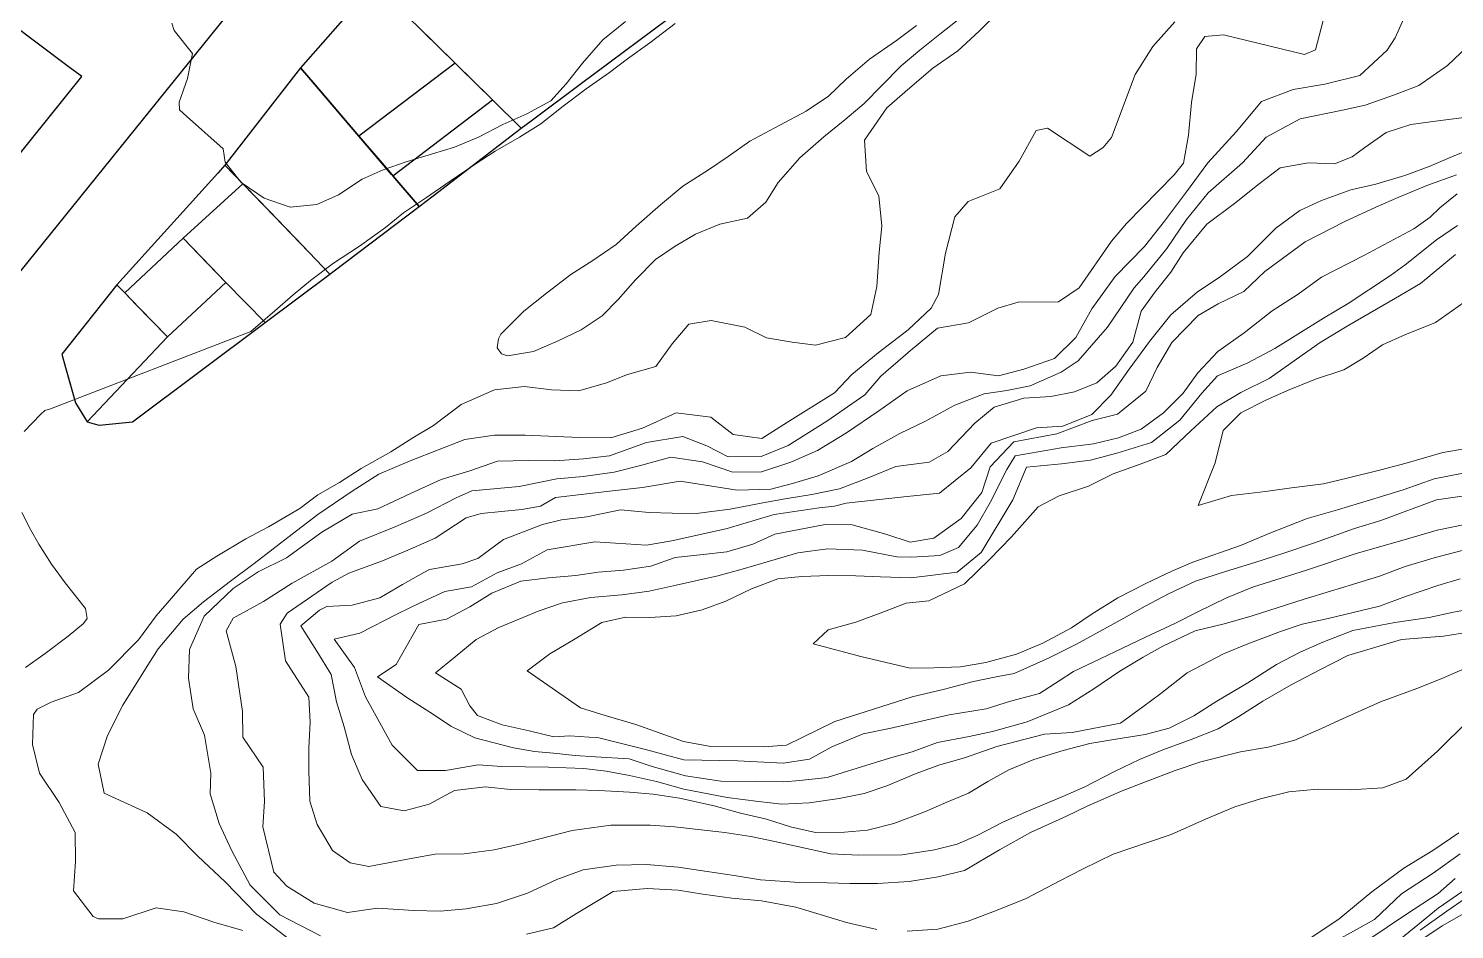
# Model space of a CAD drawing. Header units: metres. Extents: x 78 to 178, y -74 to 157.
# Drawn here: x 143.506 to 145.211, y -9.265 to -8.188 of the extents above; entities that cross this region are included whole.
import ezdxf

# ---------------------------------------------------------------- set-up
doc = ezdxf.new("R2010")
doc.units = ezdxf.units.M
doc.layers.add('01_Fina', color=252, linetype='Continuous', lineweight=15)
doc.layers.add('Traza Urbana', color=7, linetype='Continuous')

msp = doc.modelspace()

# ---------------------------------------------------------------- linework, layer by layer
at = {"layer": '01_Fina', "color": 252, "linetype": 'Continuous', "lineweight": 9, "true_color": 0x939598}
for points in [[(145.1656, -8.14106), (145.14005, -8.19939), (145.13028, -8.21411), (145.09777, -8.24435), (145.05576, -8.25465), (145.0179, -8.26107), (144.98003, -8.27539), (144.9498, -8.31164), (144.91608, -8.34857), (144.88932, -8.38496), (144.86417, -8.41854), (144.84036, -8.44864), (144.80504, -8.48463), (144.77748, -8.5233), (144.75834, -8.55755), (144.73279, -8.58257), (144.69613, -8.59541), (144.66563, -8.60304), (144.63231, -8.59876), (144.59699, -8.60317), (144.55672, -8.62123), (144.52274, -8.64491), (144.48407, -8.67127), (144.44929, -8.69241), (144.41771, -8.70632), (144.38239, -8.71783), (144.34814, -8.71836), (144.31189, -8.70592), (144.27416, -8.7003), (144.23803, -8.71034), (144.20646, -8.71823), (144.1694, -8.72345), (144.13796, -8.72612), (144.09287, -8.73562), (144.03628, -8.74044), (144.01755, -8.749), (143.98196, -8.76747), (143.9453, -8.78312), (143.90195, -8.80091), (143.86917, -8.82473), (143.82168, -8.85108), (143.78743, -8.87289), (143.75104, -8.89269), (143.74261, -8.90808), (143.75412, -8.95036), (143.76228, -9.00441), (143.76254, -9.03505), (143.78676, -9.0709), (143.7885, -9.11184), (143.78649, -9.14221), (143.79974, -9.19626), (143.81539, -9.21299), (143.8479, -9.23319), (143.88791, -9.24456), (143.92349, -9.23934), (143.96684, -9.24215), (143.99828, -9.24282), (144.02959, -9.24015), (144.06585, -9.23386), (144.10277, -9.22142), (144.13809, -9.20509), (144.1694, -9.19332), (144.20873, -9.18783), (144.24512, -9.18703), (144.28285, -9.19011), (144.31764, -9.19533), (144.34988, -9.20041), (144.38146, -9.20536), (144.42775, -9.20844), (144.46106, -9.20911), (144.48822, -9.20978), (144.52127, -9.20964), (144.559, -9.2075), (144.59365, -9.20202), (144.62509, -9.19412), (144.66683, -9.16964), (144.70389, -9.1489), (144.74697, -9.1295), (144.77186, -9.11746), (144.8136, -9.099), (144.84156, -9.08816), (144.87702, -9.07478), (144.90779, -9.06435), (144.95515, -9.05257), (144.98793, -9.04695), (145.02004, -9.03852), (145.05188, -9.02474), (145.07676, -9.01324), (145.12239, -8.9929), (145.1656, -8.97671), (145.1949, -8.96534), (145.22581, -8.95183)], [(144.67218, -8.1622), (144.64261, -8.19137), (144.61706, -8.21478), (144.58723, -8.23565), (144.55712, -8.26161), (144.53251, -8.28274), (144.5099, -8.31512), (144.50561, -8.32141), (144.50802, -8.35887), (144.52261, -8.38817), (144.52635, -8.42416), (144.52301, -8.45533), (144.5202, -8.49627), (144.51311, -8.52999), (144.483, -8.55728), (144.44701, -8.56665), (144.41919, -8.56303), (144.38855, -8.55795), (144.36273, -8.54497), (144.32232, -8.53708), (144.29556, -8.54149), (144.27563, -8.56504), (144.25623, -8.59207), (144.22225, -8.6017), (144.19709, -8.6116), (144.16405, -8.62097), (144.1314, -8.61989), (144.09916, -8.61601), (144.0633, -8.62003), (144.0237, -8.63756), (143.99039, -8.66244), (143.9659, -8.67742), (143.93968, -8.69388), (143.90396, -8.71395), (143.878, -8.73081), (143.85218, -8.74539), (143.83078, -8.76185), (143.79332, -8.78352), (143.76629, -8.79784), (143.73137, -8.81857), (143.70742, -8.83409), (143.67719, -8.86888), (143.65886, -8.88988), (143.63799, -8.91851), (143.60226, -8.95477), (143.56614, -8.98153), (143.53363, -8.99317), (143.51677, -9.00146), (143.51262, -9.00789), (143.51115, -9.04388), (143.51958, -9.07799), (143.54326, -9.11305), (143.56213, -9.1489), (143.56266, -9.18342), (143.56025, -9.21847), (143.58367, -9.24924), (143.59022, -9.25219), (143.61939, -9.25219), (143.65912, -9.23908), (143.69204, -9.24362), (143.72803, -9.25593), (143.76281, -9.2661)], [(143.85553, -9.27239), (143.80669, -9.24737), (143.77137, -9.21178), (143.74943, -9.17084), (143.73431, -9.13806), (143.72361, -9.10248), (143.72428, -9.07786), (143.71665, -9.03264), (143.70341, -9.00106), (143.69752, -8.96427), (143.69886, -8.93029), (143.71625, -8.89028), (143.75117, -8.85724), (143.78101, -8.83757), (143.81472, -8.82058), (143.857, -8.79008), (143.89339, -8.76867), (143.92416, -8.76211), (143.96283, -8.74392), (143.99949, -8.72693), (144.03374, -8.71689), (144.06692, -8.70525), (144.10398, -8.70445), (144.13568, -8.70458), (144.16993, -8.70244), (144.20071, -8.69883), (144.24499, -8.68291), (144.28834, -8.67582), (144.31724, -8.68666), (144.34266, -8.6999), (144.38199, -8.69977), (144.4145, -8.68625), (144.46053, -8.65736), (144.50615, -8.62605), (144.52515, -8.60371), (144.56074, -8.57307), (144.59285, -8.54604), (144.6299, -8.53975), (144.66509, -8.5225), (144.68917, -8.51527), (144.73734, -8.5146), (144.76222, -8.49801), (144.80102, -8.44222), (144.81882, -8.42108), (144.87568, -8.36302), (144.88692, -8.3491), (144.89267, -8.31566), (144.89641, -8.27672), (144.9019, -8.24287), (144.9023, -8.21237), (144.9122, -8.19752), (144.93454, -8.19578), (145.03141, -8.21933), (145.04452, -8.21357), (145.05817, -8.1618)], [(143.8194, -9.27761), (143.77913, -9.24643), (143.74167, -9.2079), (143.70876, -9.177), (143.68281, -9.15077), (143.64829, -9.12549), (143.59691, -9.10207), (143.58969, -9.06716), (143.60093, -9.03304), (143.61912, -8.99678), (143.64414, -8.95651), (143.66126, -8.92949), (143.6915, -8.89376), (143.71545, -8.87316), (143.74783, -8.84854), (143.77632, -8.8274), (143.82141, -8.79248), (143.85245, -8.76907), (143.89312, -8.74111), (143.9251, -8.72064), (143.96269, -8.70485), (143.99735, -8.69134), (144.02798, -8.67943), (144.06357, -8.67421), (144.10023, -8.67408), (144.16485, -8.67702), (144.20231, -8.67729), (144.24044, -8.66565), (144.28071, -8.64732), (144.32179, -8.65254), (144.34868, -8.67341), (144.38293, -8.67823), (144.41357, -8.65869), (144.46976, -8.62337), (144.49063, -8.60143), (144.52207, -8.57574), (144.55793, -8.54805), (144.58522, -8.5225), (144.59418, -8.50604), (144.60248, -8.45667), (144.61358, -8.41319), (144.62964, -8.39499), (144.66723, -8.37961), (144.69038, -8.34656), (144.71085, -8.31017), (144.72423, -8.30736), (144.77507, -8.34068), (144.79072, -8.33037), (144.80102, -8.31847), (144.82898, -8.24314), (144.85026, -8.20983), (144.87635, -8.18013)], [(143.67785, -8.18187), (143.68053, -8.19043), (143.70234, -8.21799), (143.69632, -8.24769), (143.68642, -8.27632), (143.68695, -8.28529), (143.6919, -8.2897), (143.739, -8.33184), (143.74154, -8.34803), (143.76067, -8.37212), (143.78823, -8.39085), (143.81914, -8.40168), (143.85125, -8.39834), (143.87707, -8.38683), (143.90543, -8.36824), (143.93032, -8.35713), (143.95774, -8.34736), (143.98918, -8.338), (144.01567, -8.33011), (144.04431, -8.31806), (144.07334, -8.30295), (144.10197, -8.29024), (144.13073, -8.27445), (144.14906, -8.25411), (144.16873, -8.22963), (144.19281, -8.2018), (144.22011, -8.17959)], [(144.56769, -8.18468), (144.54401, -8.20247), (144.51163, -8.22481), (144.48354, -8.24863), (144.46267, -8.26896), (144.43578, -8.28689), (144.40447, -8.30362), (144.36875, -8.32288), (144.34252, -8.34121), (144.31924, -8.35713), (144.28847, -8.37666), (144.26198, -8.39887), (144.23282, -8.42443), (144.209, -8.44624), (144.18091, -8.46523), (144.15468, -8.48209), (144.12565, -8.50443), (144.09836, -8.52597), (144.0708, -8.55354), (144.06812, -8.55915), (144.06678, -8.56959), (144.07173, -8.57695), (144.07896, -8.57936), (144.10986, -8.574), (144.13943, -8.56143), (144.16713, -8.54818), (144.19214, -8.53159), (144.21141, -8.51193), (144.23188, -8.48838), (144.25596, -8.4643), (144.27937, -8.44811), (144.30359, -8.43393), (144.33289, -8.42189), (144.36594, -8.41466), (144.38774, -8.39566), (144.40233, -8.37212), (144.42842, -8.34268), (144.45718, -8.31766), (144.48193, -8.29733), (144.50535, -8.27766), (144.52622, -8.25612), (144.54963, -8.23257), (144.57171, -8.21384), (144.59766, -8.19337), (144.62, -8.17585)], [(143.50139, -8.66953), (143.52092, -8.64919), (143.52614, -8.64451), (143.53269, -8.64264), (143.77231, -8.55006), (143.80081, -8.52531), (143.82262, -8.50631), (143.84335, -8.48945), (143.87118, -8.46858), (143.90195, -8.44811), (143.93299, -8.4259), (143.95467, -8.40824), (143.98196, -8.39018), (144.00912, -8.37118), (144.04043, -8.35031), (144.06411, -8.33452), (144.09341, -8.3178), (144.11869, -8.30188), (144.14558, -8.281), (144.17301, -8.2604), (144.20084, -8.24087), (144.22238, -8.22428), (144.24887, -8.20528), (144.27924, -8.18227)], [(145.23477, -8.2018), (145.20239, -8.23244), (145.16828, -8.25612), (145.13924, -8.26749), (145.10392, -8.27993), (145.0769, -8.28569), (145.02632, -8.29612), (144.98552, -8.3178), (144.95729, -8.34884), (144.91622, -8.38469), (144.89039, -8.4164), (144.86685, -8.45092), (144.83942, -8.4849), (144.82791, -8.49801), (144.79607, -8.54497), (144.76115, -8.58511), (144.74082, -8.59889), (144.70349, -8.61521), (144.67579, -8.62056), (144.6485, -8.62471), (144.61345, -8.63809), (144.57866, -8.65736), (144.54776, -8.67221), (144.51551, -8.68987), (144.48996, -8.70539), (144.45009, -8.72251), (144.41959, -8.73174), (144.3935, -8.7387), (144.35363, -8.73977), (144.28513, -8.72907), (144.24017, -8.73669), (144.20432, -8.74044), (144.13649, -8.74847), (144.11856, -8.7589), (144.09608, -8.76305), (144.04752, -8.76787), (144.02972, -8.77282), (143.99253, -8.79703), (143.96256, -8.81014), (143.92938, -8.82433), (143.88938, -8.83918), (143.86958, -8.84975), (143.81579, -8.88681), (143.8071, -8.89978), (143.81379, -8.9438), (143.84148, -8.98728), (143.84322, -9.01712), (143.84161, -9.04789), (143.84161, -9.07505), (143.84268, -9.11157), (143.85151, -9.13927), (143.86984, -9.17057), (143.89098, -9.18529), (143.91319, -9.18957), (143.96577, -9.17967), (143.9924, -9.17459), (144.02731, -9.17445), (144.0629, -9.16977), (144.09274, -9.16295), (144.15629, -9.14636), (144.20231, -9.1402), (144.24954, -9.1402), (144.27871, -9.14221), (144.33878, -9.1489), (144.36982, -9.15385), (144.39858, -9.1596), (144.46521, -9.17432), (144.49879, -9.17579), (144.55057, -9.17539), (144.58923, -9.16964), (144.61626, -9.16268), (144.64114, -9.15225), (144.67111, -9.13646), (144.70175, -9.12295), (144.74282, -9.10569), (144.76891, -9.09431), (144.80437, -9.07599), (144.83434, -9.06154), (144.86203, -9.0499), (144.89615, -9.03786), (144.92826, -9.02501), (144.95287, -9.01016), (144.98164, -8.99183), (145.01549, -8.97257), (145.04987, -8.95437), (145.08345, -8.93724), (145.1474, -8.91811), (145.19744, -8.91437), (145.22768, -8.90942)], [(145.22219, -8.29452), (145.18821, -8.2988), (145.15878, -8.30281), (145.12921, -8.31231), (145.10352, -8.33037), (145.08854, -8.34148), (145.06753, -8.34991), (145.03609, -8.34884), (145.00251, -8.35446), (144.97722, -8.37372), (144.94779, -8.39713), (144.91474, -8.42175), (144.88638, -8.45627), (144.87193, -8.47915), (144.85293, -8.50296), (144.83648, -8.52597), (144.82644, -8.5629), (144.80611, -8.59153), (144.78336, -8.61147), (144.7566, -8.62217), (144.72837, -8.62792), (144.696, -8.63006), (144.66041, -8.64063), (144.63753, -8.65963), (144.60529, -8.69361), (144.58281, -8.70619), (144.54308, -8.71141), (144.51003, -8.72492), (144.47564, -8.73817), (144.44287, -8.74499), (144.41076, -8.75021), (144.38413, -8.75502), (144.34507, -8.76238), (144.30439, -8.7676), (144.2759, -8.7672), (144.24834, -8.76653), (144.21382, -8.76332), (144.17381, -8.77148), (144.14331, -8.77509), (144.12097, -8.78084), (144.07427, -8.79891), (144.0435, -8.82165), (144.02491, -8.82767), (143.98571, -8.83476), (143.97902, -8.83824), (143.95346, -8.85242), (143.9263, -8.86861), (143.89326, -8.87731), (143.86315, -8.87891), (143.85419, -8.88319), (143.83211, -8.90192), (143.85098, -8.93203), (143.86837, -8.96012), (143.87466, -8.99277), (143.88376, -9.02274), (143.89259, -9.05578), (143.90543, -9.08548), (143.92751, -9.118), (143.95534, -9.12308), (143.9853, -9.11492), (144.01554, -9.0986), (144.05273, -9.09431), (144.08244, -9.09753), (144.11642, -9.09793), (144.1607, -9.09793), (144.188, -9.0986), (144.22465, -9.1006), (144.25315, -9.10314), (144.28459, -9.10769), (144.32593, -9.11706), (144.35751, -9.12576), (144.38841, -9.13285), (144.41718, -9.14208), (144.44688, -9.14903), (144.4818, -9.14863), (144.50936, -9.14609), (144.5408, -9.13793), (144.57866, -9.12388), (144.60395, -9.11278), (144.63004, -9.10194), (144.65305, -9.08803), (144.67794, -9.07411), (144.7079, -9.0618), (144.74323, -9.05083), (144.77493, -9.04267), (144.80611, -9.03732), (144.84103, -9.03183), (144.86992, -9.02421), (144.89936, -9.00949), (144.92679, -8.9921), (144.96358, -8.97002), (144.9981, -8.94795), (145.02646, -8.93337), (145.05322, -8.92146), (145.08921, -8.90754), (145.13938, -8.89778), (145.18032, -8.89202), (145.20962, -8.88574), (145.24012, -8.87998)], [(145.23918, -8.32863), (145.20828, -8.34121), (145.18032, -8.35285), (145.15155, -8.36395), (145.1169, -8.37426), (145.0868, -8.38081), (145.05201, -8.39379), (145.02592, -8.4057), (144.99716, -8.42657), (144.96344, -8.46042), (144.92946, -8.48557), (144.90364, -8.50269), (144.87193, -8.53026), (144.84638, -8.56223), (144.82189, -8.59514), (144.80022, -8.62632), (144.77748, -8.64946), (144.74282, -8.66324), (144.71112, -8.66512), (144.65693, -8.68371), (144.63285, -8.71315), (144.59539, -8.74338), (144.55244, -8.74793), (144.48381, -8.75516), (144.46962, -8.75904), (144.4513, -8.76078), (144.39751, -8.76907), (144.34159, -8.78579), (144.2755, -8.80024), (144.24526, -8.80546), (144.18318, -8.80158), (144.12645, -8.81095), (144.09568, -8.82794), (144.06651, -8.83878), (144.03574, -8.85537), (144.00403, -8.86098), (143.9738, -8.8749), (143.94758, -8.88761), (143.90235, -8.91075), (143.87185, -8.91798), (143.89607, -8.95183), (143.90931, -8.98661), (143.94115, -9.04441), (143.97152, -9.07491), (144.00484, -9.07465), (144.0439, -9.06782), (144.072, -9.06983), (144.12806, -9.0709), (144.1702, -9.07237), (144.19683, -9.07558), (144.22492, -9.08094), (144.25717, -9.08776), (144.28968, -9.09726), (144.34159, -9.10716), (144.37891, -9.11171), (144.40674, -9.11492), (144.43939, -9.11345), (144.47524, -9.10823), (144.50521, -9.10234), (144.53224, -9.09311), (144.56729, -9.07839), (144.59432, -9.06823), (144.62616, -9.05913), (144.66375, -9.04628), (144.72061, -9.03157), (144.75393, -9.02943), (144.81146, -9.01805), (144.83835, -8.99879), (144.85976, -8.9826), (144.89146, -8.95825), (144.93481, -8.93537), (144.96384, -8.92346), (145.00264, -8.90875), (145.02873, -8.89978), (145.05991, -8.89296), (145.12132, -8.87851), (145.15343, -8.8666), (145.19102, -8.85376), (145.21764, -8.8456)], [(145.21336, -8.36288), (145.17778, -8.37573), (145.14433, -8.38978), (145.11663, -8.40182), (145.07957, -8.41881), (145.03235, -8.44289), (144.98405, -8.47835), (144.95903, -8.50243), (144.92839, -8.51728), (144.90458, -8.53092), (144.873, -8.56317), (144.85547, -8.5934), (144.84183, -8.62137), (144.80798, -8.64893), (144.77774, -8.65642), (144.73533, -8.67234), (144.68396, -8.68211), (144.65599, -8.71194), (144.64569, -8.74245), (144.62121, -8.77362), (144.58856, -8.7973), (144.56033, -8.80198), (144.53103, -8.79235), (144.4909, -8.78111), (144.45852, -8.78071), (144.39858, -8.79222), (144.37209, -8.80453), (144.34119, -8.81336), (144.31269, -8.81657), (144.27937, -8.82018), (144.25034, -8.83061), (144.2177, -8.8353), (144.18746, -8.83797), (144.16057, -8.84185), (144.12779, -8.84453), (144.09488, -8.84854), (144.06036, -8.86299), (144.03387, -8.87918), (144.00618, -8.89403), (143.97313, -8.90032), (143.94584, -8.94808), (143.92363, -8.96293), (143.95988, -8.98849), (143.99039, -9.00802), (144.01139, -9.0218), (144.04002, -9.03558), (144.08605, -9.04776), (144.11107, -9.0519), (144.13408, -9.05418), (144.15963, -9.05672), (144.18412, -9.05859), (144.22452, -9.061), (144.25168, -9.06996), (144.29155, -9.08107), (144.33383, -9.08749), (144.37611, -9.08803), (144.40888, -9.08843), (144.42815, -9.08669), (144.46093, -9.08334), (144.49705, -9.07184), (144.53545, -9.0602), (144.56247, -9.0523), (144.59285, -9.04133), (144.63084, -9.03424), (144.6588, -9.02822), (144.70014, -9.01645), (144.74925, -8.99638), (144.77962, -8.97711), (144.81066, -8.95624), (144.83875, -8.93952), (144.86203, -8.92627), (144.90096, -8.90808), (144.93535, -8.89965), (144.96772, -8.89055), (145.03101, -8.87008), (145.06258, -8.86032), (145.08867, -8.85242), (145.12105, -8.84239), (145.15195, -8.83102), (145.18634, -8.82071), (145.23343, -8.80841)], [(145.21403, -8.38563), (145.19343, -8.40249), (145.18166, -8.41359), (145.16226, -8.42764), (145.10259, -8.45935), (145.05174, -8.4853), (145.02392, -8.5055), (144.99301, -8.52544), (144.95943, -8.55193), (144.92799, -8.574), (144.90391, -8.59943), (144.88651, -8.62391), (144.86283, -8.64732), (144.83648, -8.66699), (144.80918, -8.67742), (144.77921, -8.68438), (144.74055, -8.6892), (144.68556, -8.6987), (144.67593, -8.71502), (144.65599, -8.75435), (144.64034, -8.78178), (144.61813, -8.80827), (144.59552, -8.81804), (144.56167, -8.81978), (144.54441, -8.81951), (144.50334, -8.81162), (144.46133, -8.80988), (144.42588, -8.81483), (144.39189, -8.82446), (144.35952, -8.83423), (144.33048, -8.84225), (144.28045, -8.85349), (144.24807, -8.86032), (144.21569, -8.86486), (144.1785, -8.86808), (144.14451, -8.87463), (144.11548, -8.88426), (144.09836, -8.89176), (144.06839, -8.90406), (144.0415, -8.91838), (144.01621, -8.93912), (143.99293, -8.95812), (144.02343, -8.97765), (144.034, -8.99745), (144.04297, -9.00896), (144.0724, -9.02006), (144.10491, -9.02742), (144.13435, -9.03451), (144.15361, -9.03317), (144.18826, -9.03558), (144.24392, -9.04976), (144.28981, -9.0622), (144.35416, -9.06328), (144.40835, -9.06595), (144.44006, -9.06127), (144.46655, -9.04669), (144.50414, -9.03103), (144.53532, -9.02474), (144.57385, -9.01565), (144.60676, -9.00829), (144.65104, -9.0012), (144.68008, -8.99197), (144.71486, -8.98273), (144.73814, -8.96775), (144.75553, -8.95638), (144.78738, -8.94139), (144.81413, -8.92841), (144.84156, -8.91557), (144.87635, -8.89911), (144.90404, -8.8852), (144.93816, -8.86861), (144.97067, -8.85537), (144.99743, -8.8468), (145.03408, -8.8353), (145.09188, -8.81576), (145.12118, -8.80747), (145.15075, -8.79931), (145.18995, -8.7878), (145.23852, -8.77763)], [(145.2143, -8.42362), (145.18928, -8.44075), (145.15182, -8.47045), (145.13429, -8.48316), (145.08372, -8.51674), (145.05402, -8.53414), (145.02365, -8.5534), (144.99595, -8.57053), (144.96371, -8.58779), (144.92759, -8.60317), (144.90899, -8.62391), (144.88263, -8.65615), (144.84865, -8.68304), (144.80731, -8.69549), (144.77587, -8.70392), (144.74095, -8.7082), (144.69934, -8.71248), (144.68302, -8.75128), (144.64489, -8.81429), (144.61626, -8.83784), (144.5614, -8.84466), (144.52461, -8.84332), (144.49545, -8.84225), (144.4628, -8.84185), (144.43083, -8.84279), (144.40193, -8.8456), (144.37049, -8.85777), (144.33985, -8.87262), (144.31175, -8.88279), (144.28058, -8.88988), (144.24887, -8.89202), (144.21984, -8.89176), (144.19174, -8.89804), (144.1599, -8.91758), (144.12953, -8.93551), (144.10264, -8.95571), (144.16605, -8.99999), (144.19549, -9.00922), (144.23241, -9.01993), (144.28914, -9.04026), (144.32205, -9.04602), (144.3848, -9.04655), (144.41236, -9.04441), (144.47003, -9.01618), (144.51632, -9.00146), (144.56274, -8.98661), (144.60141, -8.97752), (144.63606, -8.96828), (144.66308, -8.96293), (144.68449, -8.95879), (144.72623, -8.94005), (144.75901, -8.924), (144.81561, -8.89269), (144.84116, -8.87838), (144.86979, -8.86326), (144.90136, -8.84841), (144.93695, -8.8369), (144.97201, -8.8262), (145.00572, -8.8155), (145.04332, -8.80279), (145.09108, -8.78566), (145.12292, -8.77589), (145.18928, -8.75154), (145.23664, -8.74445)], [(145.21216, -8.45814), (145.17028, -8.49279), (145.14018, -8.51045), (145.10994, -8.52785), (145.08439, -8.54283), (145.05014, -8.56317), (145.02204, -8.5831), (144.98913, -8.60652), (144.95528, -8.62324), (144.92652, -8.64023), (144.89575, -8.66873), (144.86591, -8.69709), (144.83501, -8.70873), (144.80263, -8.72037), (144.77346, -8.73522), (144.73814, -8.74659), (144.71326, -8.75957), (144.68141, -8.79556), (144.65519, -8.82285), (144.62495, -8.85189), (144.58254, -8.87222), (144.55525, -8.87503), (144.52434, -8.88667), (144.49545, -8.89738), (144.462, -8.90687), (144.4442, -8.9236), (144.5012, -8.93845), (144.56033, -8.9525), (144.58856, -8.95223), (144.62027, -8.95076), (144.65078, -8.94567), (144.6873, -8.93577), (144.71888, -8.92253), (144.75299, -8.9042), (144.77788, -8.88774), (144.80851, -8.86848), (144.84276, -8.85082), (144.873, -8.83663), (144.89789, -8.82593), (144.95488, -8.80573), (144.9902, -8.79101), (145.03475, -8.77375), (145.07101, -8.76345), (145.12359, -8.7474), (145.15062, -8.73883), (145.18634, -8.72626), (145.23745, -8.71622)], [(145.22514, -8.69), (145.19677, -8.69468), (145.15316, -8.70753), (145.12265, -8.71569), (145.08238, -8.72532), (145.05402, -8.73214), (145.01589, -8.73709), (144.98485, -8.74151), (144.94418, -8.74633), (144.90431, -8.75823), (144.92478, -8.70713), (144.93414, -8.66859), (144.95528, -8.64732), (144.98525, -8.63207), (145.01134, -8.6207), (145.04452, -8.60718), (145.07864, -8.59595), (145.10165, -8.5819), (145.12466, -8.56611), (145.15142, -8.55434), (145.18808, -8.53935), (145.22193, -8.5154)], [(143.50272, -8.95183), (143.52627, -8.93497), (143.55383, -8.9141), (143.57229, -8.89911), (143.57644, -8.89309), (143.5747, -8.88119), (143.55035, -8.85042), (143.5339, -8.82807), (143.51878, -8.80439), (143.50888, -8.787), (143.49858, -8.76653)], [(145.22728, -9.01551), (145.19062, -9.0515), (145.15316, -9.08522), (145.1252, -9.09565), (145.0864, -9.09806), (145.0472, -9.09726), (145.01295, -9.1002), (144.97883, -9.10863), (144.94806, -9.11813), (144.91327, -9.13285), (144.8722, -9.15131), (144.84517, -9.16054), (144.80276, -9.17486), (144.76677, -9.19212), (144.73894, -9.2067), (144.69881, -9.2277), (144.66402, -9.24188), (144.62964, -9.25473), (144.59338, -9.2645), (144.55659, -9.26677)], [(145.03435, -9.27801), (145.07302, -9.25192), (145.11208, -9.21968), (145.15021, -9.19145), (145.18473, -9.17031), (145.21577, -9.14944)], [(145.21738, -9.17419), (145.18527, -9.1976), (145.14727, -9.22208), (145.11516, -9.25272), (145.04639, -9.29099)], [(144.52046, -9.26476), (144.48421, -9.25633), (144.45665, -9.24804), (144.4236, -9.23814), (144.38253, -9.23038), (144.34707, -9.2273), (144.31255, -9.22275), (144.28312, -9.21767), (144.24579, -9.21593), (144.20512, -9.21954), (144.16137, -9.24563), (144.13395, -9.26262), (144.10184, -9.27052)], [(145.21162, -9.20402), (145.19129, -9.22168), (145.15329, -9.24657), (145.13028, -9.26209), (145.09509, -9.28537)], [(145.23209, -9.21085), (145.19142, -9.23948), (145.1668, -9.25914), (145.1367, -9.28376)], [(145.22353, -9.22757), (145.20159, -9.24269), (145.16988, -9.26543)], [(145.2329, -9.23934), (145.19597, -9.26048), (145.16935, -9.27841)]]:
    msp.add_lwpolyline(points, dxfattribs=at)
at = {"layer": 'Traza Urbana', "color": 7, "linetype": 'Continuous', "invisible_edges": 5}
for points in [[(143.15255, -7.3664), (142.47094, -8.46578), (143.07299, -8.81443), (143.74946, -7.72336)], [(143.74946, -7.72336), (143.07299, -8.81443), (143.17828, -8.8729), (143.85272, -7.78511)], [(143.85272, -7.78511), (143.17828, -8.8729), (143.31274, -8.70633), (143.87547, -7.79871)], [(143.87547, -7.79871), (143.31274, -8.70633), (143.98999, -7.8672)], [(144.18291, -7.84124), (143.97028, -8.1842), (144.01621, -8.22937), (144.22919, -7.88585)], [(144.18291, -7.84124), (143.97028, -8.1842), (144.01621, -8.22937), (144.22919, -7.88585)], [(144.22919, -7.88585), (144.01621, -8.22937), (144.06103, -8.27352), (144.27438, -7.92941)], [(144.22919, -7.88585), (144.01621, -8.22937), (144.06103, -8.27352), (144.27438, -7.92941)], [(144.27438, -7.92941), (144.06103, -8.27352), (144.09541, -8.30723), (144.30898, -7.96277)], [(144.27438, -7.92941), (144.06103, -8.27352), (144.09541, -8.30723), (144.30898, -7.96277)], [(144.30898, -7.96277), (144.09541, -8.30723), (144.10725, -8.29839), (144.31296, -7.9666)], [(144.30898, -7.96277), (144.09541, -8.30723), (144.10725, -8.29839), (144.31296, -7.9666)], [(144.31296, -7.9666), (144.10725, -8.29839), (144.16747, -8.25338), (144.33316, -7.98614)], [(144.31296, -7.9666), (144.10725, -8.29839), (144.16747, -8.25338), (144.33316, -7.98614)], [(144.33316, -7.98614), (144.16747, -8.25338), (144.31086, -8.14621), (144.38132, -8.03256)], [(144.33316, -7.98614), (144.16747, -8.25338), (144.31086, -8.14621), (144.38132, -8.03256)], [(143.83158, -8.23525), (143.83158, -8.23525), (143.84661, -8.25283), (143.91988, -8.13464)], [(143.83158, -8.23525), (143.83158, -8.23525), (143.84661, -8.25283), (143.91988, -8.13464)], [(143.91988, -8.13464), (143.84661, -8.25283), (143.90115, -8.3166), (143.97833, -8.19212)], [(143.91988, -8.13464), (143.84661, -8.25283), (143.90115, -8.3166), (143.97833, -8.19212)], [(143.4844, -8.18147), (143.39719, -8.32213), (143.4666, -8.374), (143.55381, -8.23334)], [(143.97833, -8.19212), (143.90115, -8.3166), (143.93653, -8.35788), (144.01621, -8.22937)], [(143.97833, -8.19212), (143.90115, -8.3166), (143.93653, -8.35788), (144.01621, -8.22937)], [(143.90115, -8.3166), (143.90115, -8.3166), (143.93653, -8.35788), (144.01621, -8.22937)], [(143.90115, -8.3166), (143.90115, -8.3166), (143.93653, -8.35788), (144.01621, -8.22937)], [(144.01621, -8.22937), (143.93653, -8.35788), (143.94209, -8.36436), (144.02216, -8.23523)], [(144.01621, -8.22937), (143.93653, -8.35788), (143.94209, -8.36436), (144.02216, -8.23523)], [(144.01621, -8.22937), (143.93653, -8.35788), (143.94209, -8.36436), (144.02216, -8.23523)], [(144.01621, -8.22937), (143.93653, -8.35788), (143.94209, -8.36436), (144.02216, -8.23523)], [(143.55381, -8.23334), (143.4666, -8.374), (143.57016, -8.24556)], [(143.74127, -8.35152), (143.74127, -8.35152), (143.75239, -8.36298), (143.83158, -8.23525)], [(143.74127, -8.35152), (143.74127, -8.35152), (143.75239, -8.36298), (143.83158, -8.23525)], [(143.83158, -8.23525), (143.75239, -8.36298), (143.76268, -8.37359), (143.84136, -8.24669)], [(143.83158, -8.23525), (143.75239, -8.36298), (143.76268, -8.37359), (143.84136, -8.24669)], [(143.84136, -8.24669), (143.76268, -8.37359), (143.82542, -8.43875), (143.90115, -8.3166)], [(143.84136, -8.24669), (143.76268, -8.37359), (143.82542, -8.43875), (143.90115, -8.3166)], [(144.02216, -8.23523), (143.94209, -8.36436), (143.9734, -8.40089), (144.05565, -8.26822)], [(144.02216, -8.23523), (143.94209, -8.36436), (144.06103, -8.27352)], [(144.02216, -8.23523), (143.94209, -8.36436), (143.9734, -8.40089), (144.05565, -8.26822)], [(144.02216, -8.23523), (143.94209, -8.36436), (144.06103, -8.27352)], [(144.05565, -8.26822), (143.9734, -8.40089), (143.98993, -8.3882), (144.06103, -8.27352)], [(144.05565, -8.26822), (143.9734, -8.40089), (143.98993, -8.3882), (144.06103, -8.27352)], [(144.06103, -8.27352), (143.98993, -8.3882), (144.09541, -8.30723)], [(144.06103, -8.27352), (143.98993, -8.3882), (144.09541, -8.30723)], [(143.90115, -8.3166), (143.82542, -8.43875), (143.86663, -8.48156), (143.94047, -8.36247)], [(143.90115, -8.3166), (143.82542, -8.43875), (143.86663, -8.48156), (143.94047, -8.36247)], [(143.61203, -8.49441), (143.55086, -8.59306), (143.56266, -8.63529), (143.73278, -8.36091)], [(143.61203, -8.49441), (143.55086, -8.59306), (143.56266, -8.63529), (143.73278, -8.36091)], [(143.73278, -8.36091), (143.56266, -8.63529), (143.56398, -8.63748), (143.74127, -8.35152)], [(143.73278, -8.36091), (143.56266, -8.63529), (143.56398, -8.63748), (143.74127, -8.35152)], [(143.74127, -8.35152), (143.56398, -8.63748), (143.57644, -8.6583), (143.75675, -8.36748)], [(143.74127, -8.35152), (143.56398, -8.63748), (143.57644, -8.6583), (143.75675, -8.36748)], [(143.75675, -8.36748), (143.57644, -8.6583), (143.58483, -8.66045), (143.76268, -8.37359)], [(143.75675, -8.36748), (143.57644, -8.6583), (143.58483, -8.66045), (143.76268, -8.37359)], [(143.94047, -8.36247), (143.86663, -8.48156), (143.87189, -8.47759), (143.94209, -8.36436)], [(143.94047, -8.36247), (143.86663, -8.48156), (143.87189, -8.47759), (143.94209, -8.36436)], [(143.94209, -8.36436), (143.87189, -8.47759), (143.9734, -8.40089)], [(143.94209, -8.36436), (143.87189, -8.47759), (143.9734, -8.40089)], [(143.76268, -8.37359), (143.58483, -8.66045), (143.59103, -8.66205), (143.76705, -8.37814)], [(143.76268, -8.37359), (143.58483, -8.66045), (143.59103, -8.66205), (143.76705, -8.37814)], [(143.76705, -8.37814), (143.59103, -8.66205), (143.6309, -8.65803), (143.78979, -8.40175)], [(143.76705, -8.37814), (143.59103, -8.66205), (143.6309, -8.65803), (143.78979, -8.40175)], [(143.69124, -8.43875), (143.69124, -8.43875), (143.71019, -8.45825), (143.76268, -8.37359)], [(143.69124, -8.43875), (143.69124, -8.43875), (143.71019, -8.45825), (143.76268, -8.37359)], [(143.76268, -8.37359), (143.71019, -8.45825), (143.74248, -8.49146), (143.79484, -8.407)], [(143.76268, -8.37359), (143.71019, -8.45825), (143.74248, -8.49146), (143.79484, -8.407)], [(143.78979, -8.40175), (143.6309, -8.65803), (143.78917, -8.53949), (143.84136, -8.45531)], [(143.78979, -8.40175), (143.6309, -8.65803), (143.78917, -8.53949), (143.84136, -8.45531)], [(143.79484, -8.407), (143.74248, -8.49146), (143.78917, -8.53949), (143.84136, -8.45531)], [(143.79484, -8.407), (143.74248, -8.49146), (143.78917, -8.53949), (143.84136, -8.45531)], [(143.6214, -8.50404), (143.6214, -8.50404), (143.63932, -8.52248), (143.69124, -8.43875)], [(143.6214, -8.50404), (143.6214, -8.50404), (143.63932, -8.52248), (143.69124, -8.43875)], [(143.69124, -8.43875), (143.63932, -8.52248), (143.67264, -8.55675), (143.72455, -8.47302)], [(143.69124, -8.43875), (143.63932, -8.52248), (143.67264, -8.55675), (143.72455, -8.47302)], [(143.84136, -8.45531), (143.78917, -8.53949), (143.86663, -8.48156)], [(143.84136, -8.45531), (143.78917, -8.53949), (143.86663, -8.48156)], [(143.84136, -8.45531), (143.78917, -8.53949), (143.86663, -8.48156)], [(143.84136, -8.45531), (143.78917, -8.53949), (143.86663, -8.48156)], [(143.72455, -8.47302), (143.67264, -8.55675), (143.74248, -8.49146)], [(143.72455, -8.47302), (143.67264, -8.55675), (143.74248, -8.49146)], [(143.54647, -8.57736), (143.54647, -8.57736), (143.55086, -8.59306), (143.61203, -8.49441)], [(143.54647, -8.57736), (143.54647, -8.57736), (143.55086, -8.59306), (143.61203, -8.49441)], [(143.54647, -8.57736), (143.54647, -8.57736), (143.55086, -8.59306), (143.61203, -8.49441)], [(143.54647, -8.57736), (143.54647, -8.57736), (143.55086, -8.59306), (143.61203, -8.49441)], [(143.61203, -8.49441), (143.55086, -8.59306), (143.55563, -8.61012), (143.6214, -8.50404)], [(143.61203, -8.49441), (143.55086, -8.59306), (143.55563, -8.61012), (143.6214, -8.50404)], [(143.6214, -8.50404), (143.55563, -8.61012), (143.56266, -8.63529), (143.63522, -8.51826)], [(143.6214, -8.50404), (143.55563, -8.61012), (143.56266, -8.63529), (143.63522, -8.51826)], [(143.63522, -8.51826), (143.56266, -8.63529), (143.57644, -8.6583), (143.65235, -8.53588)], [(143.63522, -8.51826), (143.56266, -8.63529), (143.57644, -8.6583), (143.65235, -8.53588)], [(143.65235, -8.53588), (143.57644, -8.6583), (143.67264, -8.55675)], [(143.65235, -8.53588), (143.57644, -8.6583), (143.67264, -8.55675)]]:
    msp.add_3dface(points, dxfattribs=at)

doc.saveas('drawing.dxf')
